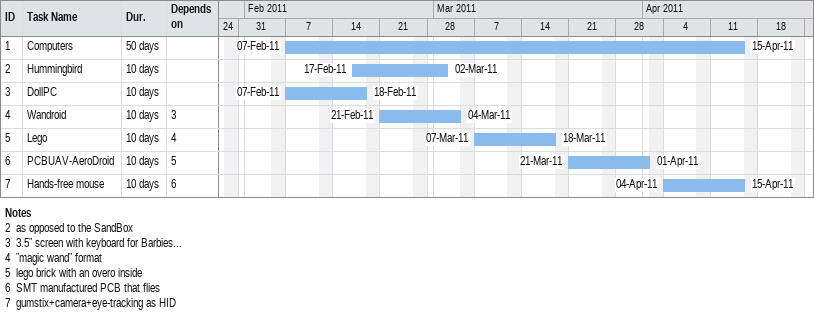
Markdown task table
| ID | Task | Duration | Start | Finish | Predecessors |
|---|---|---|---|---|---|
| 1 | Computers | 50d | 2011-02-07 | 2011-04-15 |  |
| 2 | Hummingbird | 10d | 2011-02-17 | 2011-03-02 |  |
| 3 | DollPC | 10d | 2011-02-07 | 2011-02-18 |  |
| 4 | Wandroid | 10d | 2011-02-21 | 2011-03-04 | 3 |
| 5 | Lego | 10d | 2011-03-07 | 2011-03-18 | 4 |
| 6 | PCBUAV-AeroDroid | 10d | 2011-03-21 | 2011-04-01 | 5 |
| 7 | Hands-free mouse | 10d | 2011-04-04 | 2011-04-15 | 6 |

Notes
- 2: as opposed to the SandBox
- 3: 3.5” screen with keyboard for Barbies...
- 4: ”magic wand” format
- 5: lego brick with an overo inside
- 6: SMT manufactured PCB that flies
- 7: gumstix+camera+eye-tracking as HID
